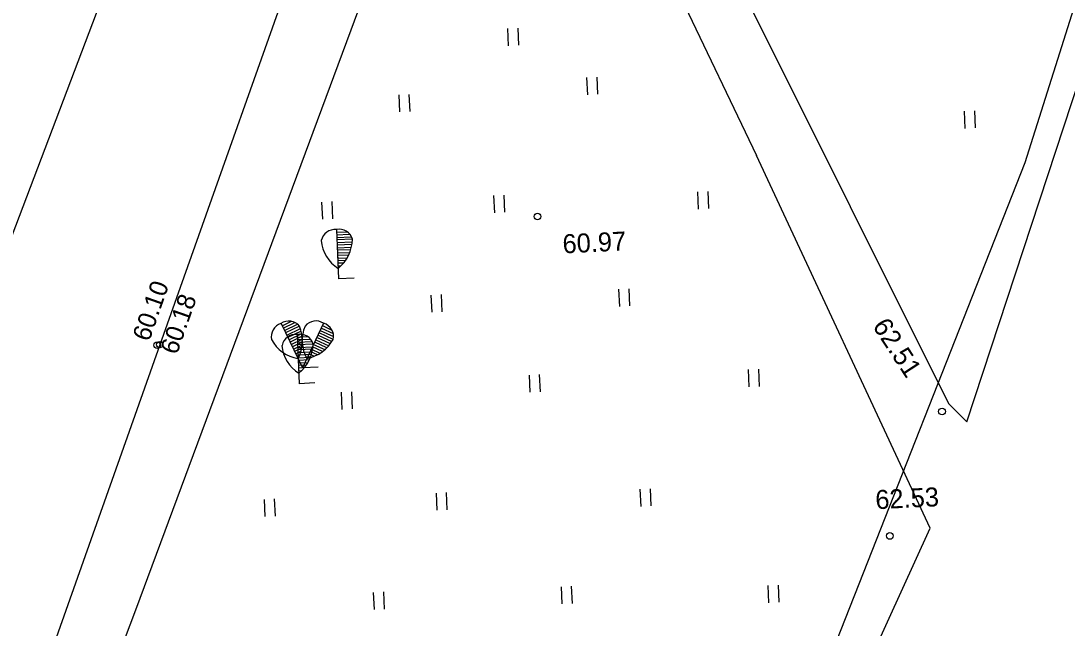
# Model space of a CAD drawing. Extents: x 641529 to 641656, y 6457322 to 6457531.
# Drawn here: x 641572.61 to 641612.9, y 6457381.16 to 6457404.55 of the extents above; entities that cross this region are included whole.
import ezdxf

# ---------------------------------------------------------------- set-up
doc = ezdxf.new("R2010")
doc.units = 0
for name, color, linetype in [('Level 30', 7, 'Continuous'), ('Level 38', 7, 'Continuous'), ('Level 4', 7, 'Continuous'), ('Level 5', 7, 'Continuous'), ('Level 6', 7, 'Continuous'), ('Level 7', 7, 'Continuous')]:
    doc.layers.add(name, color=color, linetype=linetype)

# ---------------------------------------------------------------- blocks, each defined once
blk = doc.blocks.new('KHEIN3')
at = {"layer": 'Level 6'}
for p, q in [((-210.89, 335.09), (-210.89, -326.54)), ((182.28, 335.09), (182.28, -326.54))]:
    blk.add_line(p, q, dxfattribs=at)
blk = doc.blocks.new('BK3')
at = {"layer": 'Level 7'}
for p, q in [((0, 1900), (0, 0)), ((0, 1800), (400, 1800)), ((0, 1700), (500, 1700)), ((0, 1600), (560, 1600)), ((600, 1500), (0, 1500)), ((0, 1400), (590, 1400)), ((570, 1300), (0, 1300)), ((0, 1200), (550, 1200)), ((520, 1100), (0, 1100)), ((0, 1000), (470, 1000)), ((420, 900), (0, 900)), ((0, 900), (0, 800)), ((0, 800), (360, 800)), ((300, 700), (0, 700)), ((0, 700), (0, 600)), ((200, 600), (0, 600)), ((0, 500), (100, 500)), ((600, 0), (0, 0))]:
    blk.add_line(p, q, dxfattribs=at)
for centre, radius, start, end in [((-80, 1370), 536, 81.416, 165.964), ((83, 1375), 532, 13.619, 99.001), ((808, 1555), 1410, 182.221, 235), ((-916, 1613), 1520, 307.047, 355.732)]:
    blk.add_arc(centre, radius, start, end, dxfattribs=at)
blk = doc.blocks.new('BK22')
at = {"layer": 'Level 7'}
for p, q in [((-752, 1745), (0, 0)), ((-712, 1653), (-345, 1811)), ((-673, 1561), (-214, 1759)), ((-633, 1469), (-119, 1691)), ((-43, 1615), (-594, 1378)), ((889, 1679), (0, 0)), ((-554, 1286), (-12, 1519)), ((9, 1419), (-514, 1194)), ((-475, 1102), (30, 1320)), ((42, 1216), (-435, 1010)), ((655, 1237), (1176, 961)), ((1232, 1045), (702, 1326)), ((749, 1414), (1243, 1152)), ((795, 1502), (1237, 1269)), ((842, 1591), (1196, 1404)), ((-396, 918), (36, 1104)), ((30, 993), (-356, 827)), ((-356, 827), (-317, 735)), ((-317, 735), (14, 877)), ((468, 884), (883, 664)), ((974, 729), (515, 972)), ((561, 1061), (1048, 803)), ((1112, 882), (608, 1149)), ((-2, 762), (-277, 643)), ((-277, 643), (-237, 551)), ((-54, 630), (-237, 551)), ((-198, 459), (-106, 499)), ((234, 442), (322, 395)), ((327, 619), (281, 530)), ((457, 437), (281, 530)), ((593, 478), (327, 619)), ((421, 795), (374, 707)), ((374, 707), (692, 539)), ((792, 599), (421, 795)), ((600, -2), (0, 0))]:
    blk.add_line(p, q, dxfattribs=at)
for centre, radius, start, end in [((-616, 1227), 536, 104.7272, 189.2752), ((-468, 1295), 532, 36.9302, 122.3122), ((-1479, 1119), 1520, 330.3582, 19.0432), ((570, 1248), 536, 53.5222, 138.0702), ((717, 1176), 532, 345.7252, 71.1072), ((1442, 996), 1410, 154.3272, 207.1062), ((127, 1748), 1410, 205.5322, 258.3112), ((-55, 1854), 1520, 279.1532, 327.8382)]:
    blk.add_arc(centre, radius, start, end, dxfattribs=at)
blk = doc.blocks.new('KHEIN5')
at = {"layer": 'Level 6'}
for p, q in [((-210.89, 335.09), (-210.89, -326.54)), ((182.28, 335.09), (182.28, -326.54))]:
    blk.add_line(p, q, dxfattribs=at)
blk = doc.blocks.new('BK4')
at = {"layer": 'Level 7'}
for p, q in [((0, 1900), (0, 0)), ((0, 1800), (400, 1800)), ((0, 1700), (500, 1700)), ((0, 1600), (560, 1600)), ((600, 1500), (0, 1500)), ((0, 1400), (590, 1400)), ((570, 1300), (0, 1300)), ((0, 1200), (550, 1200)), ((520, 1100), (0, 1100)), ((0, 1000), (470, 1000)), ((420, 900), (0, 900)), ((0, 900), (0, 800)), ((0, 800), (360, 800)), ((300, 700), (0, 700)), ((0, 700), (0, 600)), ((200, 600), (0, 600)), ((0, 500), (100, 500)), ((600, 0), (0, 0))]:
    blk.add_line(p, q, dxfattribs=at)
for centre, radius, start, end in [((-80, 1370), 536, 81.416, 165.964), ((83, 1375), 532, 13.619, 99.001), ((808, 1555), 1410, 182.221, 235), ((-916, 1613), 1520, 307.047, 355.732)]:
    blk.add_arc(centre, radius, start, end, dxfattribs=at)
blk = doc.blocks.new('BK23')
at = {"layer": 'Level 7'}
for p, q in [((-752, 1745), (0, 0)), ((-712, 1653), (-345, 1811)), ((-673, 1561), (-214, 1759)), ((-633, 1469), (-119, 1691)), ((-43, 1615), (-594, 1378)), ((889, 1679), (0, 0)), ((-554, 1286), (-12, 1519)), ((9, 1419), (-514, 1194)), ((-475, 1102), (30, 1320)), ((42, 1216), (-435, 1010)), ((655, 1237), (1176, 961)), ((1232, 1045), (702, 1326)), ((749, 1414), (1243, 1152)), ((795, 1502), (1237, 1269)), ((842, 1591), (1196, 1404)), ((-396, 918), (36, 1104)), ((30, 993), (-356, 827)), ((-356, 827), (-317, 735)), ((-317, 735), (14, 877)), ((468, 884), (883, 664)), ((974, 729), (515, 972)), ((561, 1061), (1048, 803)), ((1112, 882), (608, 1149)), ((-2, 762), (-277, 643)), ((-277, 643), (-237, 551)), ((-54, 630), (-237, 551)), ((-198, 459), (-106, 499)), ((234, 442), (322, 395)), ((327, 619), (281, 530)), ((457, 437), (281, 530)), ((593, 478), (327, 619)), ((421, 795), (374, 707)), ((374, 707), (692, 539)), ((792, 599), (421, 795)), ((600, -2), (0, 0))]:
    blk.add_line(p, q, dxfattribs=at)
for centre, radius, start, end in [((-616, 1227), 536, 104.7272, 189.2752), ((-468, 1295), 532, 36.9302, 122.3122), ((-1479, 1119), 1520, 330.3582, 19.0432), ((570, 1248), 536, 53.5222, 138.0702), ((717, 1176), 532, 345.7252, 71.1072), ((1442, 996), 1410, 154.3272, 207.1062), ((127, 1748), 1410, 205.5322, 258.3112), ((-55, 1854), 1520, 279.1532, 327.8382)]:
    blk.add_arc(centre, radius, start, end, dxfattribs=at)

msp = doc.modelspace()

# ---------------------------------------------------------------- linework, layer by layer
at = {"layer": 'Level 30'}
for centre, radius in [((641592.506, 6457397.014), 0.131), ((641577.861, 6457392.059), 0.125), ((641577.958, 6457392.078), 0.125), ((641608.084, 6457389.505), 0.131), ((641606.073, 6457384.713), 0.131)]:
    msp.add_circle(centre, radius, dxfattribs=at)
at = {"layer": 'Level 38'}
msp.add_lwpolyline([(641555.801, 6457352.889), (641577.213, 6457409.326), (641592.82, 6457473.488), (641603.554, 6457515.158), (641605.443, 6457519.865), (641611.617, 6457522.664), (641620.513, 6457520.961), (641635.084, 6457514.468), (641642.966, 6457507.256), (641642.885, 6457499.687), (641630.4, 6457459.621), (641611.271, 6457399.083), (641595.435, 6457358.872), (641588.36, 6457348.048), (641580.127, 6457344.317), (641569.536, 6457346.364)], close=True, dxfattribs=at)
at = {"layer": 'Level 4'}
for centre, radius in [((641592.506, 6457397.014), 0.131), ((641577.861, 6457392.059), 0.125), ((641577.958, 6457392.078), 0.125), ((641608.084, 6457389.505), 0.131), ((641606.073, 6457384.713), 0.131)]:
    msp.add_circle(centre, radius, dxfattribs=at)
at = {"layer": 'Level 5'}
for p, q in [((641577.038, 6457381.871), (641590.446, 6457417.975)), ((641577.038, 6457381.871), (641590.446, 6457417.975)), ((641592.611, 6457416.733), (641600.942, 6457399.366)), ((641592.611, 6457416.733), (641600.942, 6457399.366)), ((641607.626, 6457385.005), (641600.942, 6457399.366)), ((641607.626, 6457385.005), (641600.942, 6457399.366)), ((641603.714, 6457376.434), (641607.626, 6457385.005)), ((641603.714, 6457376.434), (641607.626, 6457385.005))]:
    msp.add_line(p, q, dxfattribs=at)
for points in [[(641593.174, 6457420.198), (641608.337, 6457389.812), (641609.041, 6457389.104), (641618.384, 6457417.55), (641624.374, 6457436.977), (641592.464, 6457426.946)], [(641593.174, 6457420.198), (641608.337, 6457389.812), (641609.041, 6457389.104), (641618.384, 6457417.55), (641624.374, 6457436.977), (641592.464, 6457426.946)], [(641584.14, 6457409.49), (641577.958, 6457392.078), (641570.785, 6457371.827), (641569.416, 6457367.81)], [(641584.14, 6457409.49), (641577.958, 6457392.078), (641570.785, 6457371.827), (641569.416, 6457367.81)], [(641566.045, 6457346.239), (641564.327, 6457347.349), (641564.325, 6457350.313), (641571.576, 6457367.034), (641573.028, 6457371.254), (641577.038, 6457381.871)], [(641566.045, 6457346.239), (641564.327, 6457347.349), (641564.325, 6457350.313), (641571.576, 6457367.034), (641573.028, 6457371.254), (641577.038, 6457381.871)]]:
    msp.add_lwpolyline(points, dxfattribs=at)

# ---------------------------------------------------------------- block references
at = {"layer": 'Level 6', "xscale": 0.0009998969010655296, "yscale": 0.0009998969010655294, "rotation": 2.563845398404}
for name, p in [('KHEIN3', (641591.577, 6457403.926)), ('KHEIN5', (641591.577, 6457403.926)), ('KHEIN3', (641594.624, 6457402.039)), ('KHEIN5', (641594.624, 6457402.039)), ('KHEIN3', (641587.388, 6457401.377)), ('KHEIN5', (641587.388, 6457401.377)), ('KHEIN3', (641609.162, 6457400.745)), ('KHEIN5', (641609.162, 6457400.745)), ('KHEIN3', (641591.04, 6457397.494)), ('KHEIN5', (641591.04, 6457397.494)), ('KHEIN3', (641598.893, 6457397.639)), ('KHEIN5', (641598.893, 6457397.639)), ('KHEIN3', (641584.419, 6457397.248)), ('KHEIN5', (641584.419, 6457397.248)), ('KHEIN3', (641588.626, 6457393.665)), ('KHEIN5', (641588.626, 6457393.665)), ('KHEIN3', (641595.855, 6457393.886)), ('KHEIN5', (641595.855, 6457393.886)), ('KHEIN3', (641592.407, 6457390.582)), ('KHEIN5', (641592.407, 6457390.582)), ('KHEIN3', (641600.845, 6457390.791)), ('KHEIN5', (641600.845, 6457390.791)), ('KHEIN3', (641585.171, 6457389.921)), ('KHEIN5', (641585.171, 6457389.921)), ('KHEIN3', (641588.823, 6457386.038)), ('KHEIN5', (641588.823, 6457386.038)), ('KHEIN3', (641596.676, 6457386.183)), ('KHEIN5', (641596.676, 6457386.183)), ('KHEIN3', (641582.202, 6457385.792)), ('KHEIN5', (641582.202, 6457385.792)), ('KHEIN3', (641593.638, 6457382.429)), ('KHEIN5', (641593.638, 6457382.429)), ('KHEIN3', (641601.6, 6457382.476)), ('KHEIN5', (641601.6, 6457382.476)), ('KHEIN3', (641586.409, 6457382.209)), ('KHEIN5', (641586.409, 6457382.209))]:
    msp.add_blockref(name, p, dxfattribs=at)
at = {"layer": 'Level 7', "xscale": 0.0009998969010655296, "yscale": 0.0009998969010655294, "rotation": 2.563845398404}
for name, p in [('BK3', (641584.847, 6457394.613)), ('BK4', (641584.847, 6457394.613)), ('BK22', (641583.457, 6457391.184)), ('BK23', (641583.457, 6457391.184)), ('BK3', (641583.333, 6457390.575)), ('BK4', (641583.333, 6457390.575))]:
    msp.add_blockref(name, p, dxfattribs=at)

# ---------------------------------------------------------------- texts
at = {"layer": 'Level 30'}
for s, height, rotation, p in [('60.97', 0.7322, 2.7838, (641593.487, 6457395.591)), ('60.10', 0.6999, 70.7505, (641577.551, 6457392.168)), ('60.18', 0.6999, 70.7501, (641578.618, 6457391.658)), ('62.51', 0.7322, 303.1425, (641605.384, 6457392.796)), ('62.53', 0.7322, 2.7838, (641605.533, 6457385.738))]:
    msp.add_text(s, height=height, rotation=rotation, dxfattribs=at).set_placement(p)
at = {"layer": 'Level 4'}
for s, height, rotation, p in [('60.97', 0.7322, 2.7838, (641593.487, 6457395.591)), ('60.10', 0.6999, 70.7505, (641577.551, 6457392.168)), ('60.18', 0.6999, 70.7501, (641578.618, 6457391.658)), ('62.51', 0.7322, 303.1425, (641605.384, 6457392.796)), ('62.53', 0.7322, 2.7838, (641605.533, 6457385.738))]:
    msp.add_text(s, height=height, rotation=rotation, dxfattribs=at).set_placement(p)

doc.saveas('drawing.dxf')
